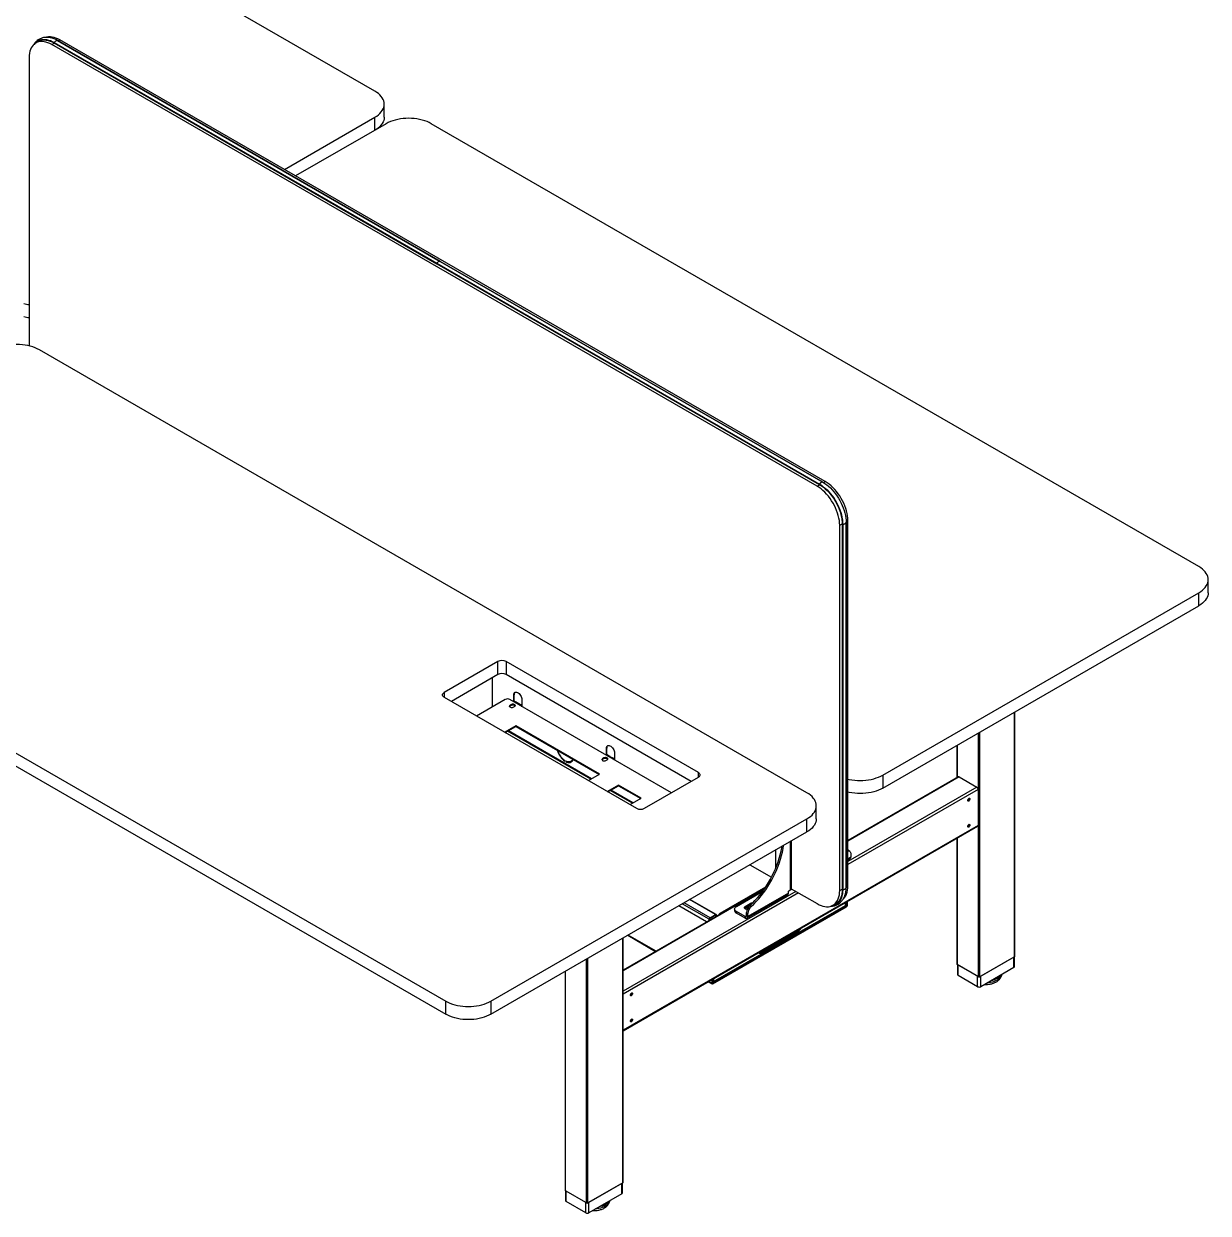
# Model space of a CAD drawing. Header units: millimetres. Extents: x -429 to 14753, y -632 to 5751.
# Drawn here: x 12898 to 14753, y -632 to 1231 of the extents above; entities that cross this region are included whole.
import ezdxf

# ---------------------------------------------------------------- set-up
doc = ezdxf.new("R2010")
doc.units = ezdxf.units.MM
doc.header["$LTSCALE"] = 100

msp = doc.modelspace()

# ---------------------------------------------------------------- linework, layer by layer
at = {"color": 7, "linetype": 'Continuous', "lineweight": -3}
for p, q in [((13448.19, 1125.82), (12246.1, 1819.77)), ((12922.2, 1204.1), (12917.25, 1201.24)), ((12942.25, 1198.76), (12946.22, 1201.06)), ((14140.8, 506.86), (12942.25, 1198.76)), ((12945.79, 1201.62), (13545.06, 855.67)), ((12945.79, 1201.62), (12945.79, 1201.37)), ((12945.79, 1201.37), (13545.06, 855.42)), ((12945.83, 1201.28), (13545.1, 855.33)), ((12945.95, 1202.06), (13545.23, 856.11)), ((12951.28, 1205.14), (13550.55, 859.18)), ((13550.61, 859.16), (12951.34, 1205.11)), ((12952.3, 1204.56), (12954.98, 1206.11)), ((14153.53, 514.2), (12954.98, 1206.11)), ((12906.9, 1178.35), (12906.9, 726.66)), ((13462.83, 1085), (13462.83, 1105.41)), ((13306.48, 1003.19), (13448.19, 1085)), ((13448.19, 1064.59), (13448.19, 1085)), ((13465.86, 1074.8), (13324.15, 992.99)), ((14738.66, 380.85), (13536.57, 1074.8)), ((13550.55, 859.18), (14149.82, 513.23)), ((14149.89, 513.21), (13550.61, 859.16)), ((13545.06, 855.67), (14144.33, 509.71)), ((13545.06, 855.67), (13545.06, 855.42)), ((13545.06, 855.42), (14144.33, 509.47)), ((13545.1, 855.33), (14144.37, 509.38)), ((13545.23, 856.11), (14144.5, 510.16)), ((14124.89, 26.53), (12922.81, 720.48)), ((14140.8, 506.86), (14144.82, 509.18)), ((14144.33, 509.71), (14144.33, 509.47)), ((14144.33, 509.71), (14144.72, 509.49)), ((14150.82, 512.64), (14153.53, 514.2)), ((14176.15, 445.62), (14180.18, 447.94)), ((14180.12, 447.46), (14180.12, -124.94)), ((14180.4, 447.25), (14180.18, 447.37)), ((14180.18, 447.37), (14180.18, -125.02)), ((14180.38, 448.29), (14180.4, 447.25)), ((14186.17, 451.4), (14188.88, 452.97)), ((14186.19, 450.25), (14186.19, -122.15)), ((14186.2, -122.08), (14186.2, 450.31)), ((14188.88, -119.43), (14188.88, 452.97)), ((14176.15, -126.78), (14176.15, 445.62)), ((14180.4, 447.25), (14180.4, -125.14)), ((14180.86, 447.18), (14180.86, -125.22)), ((12357.12, 393.91), (13559.2, -300.04)), ((12357.12, 373.5), (13559.2, -320.45)), ((14753.3, 340.03), (14753.3, 360.44)), ((14243.68, 54.29), (14738.66, 340.03)), ((14738.66, 319.62), (14738.66, 340.03)), ((14243.68, 33.87), (14738.66, 319.62)), ((13640.87, 232.06), (13556.73, 183.48)), ((13640.87, 211.65), (13640.87, 232.06)), ((13954.83, 58.16), (13653.6, 232.06)), ((13653.6, 232.06), (13653.6, 211.65)), ((13640.87, 211.65), (13568.04, 169.6)), ((13631.89, 206.46), (13631.89, 160.82)), ((13632.18, 206.62), (13632.18, 160.98)), ((13943.51, 44.28), (13653.6, 211.65)), ((13556.73, 183.48), (13556.73, 176.13)), ((13556.73, 176.13), (13857.95, 2.24)), ((13652.54, 172.74), (13607.58, 146.78)), ((13912.82, 26.56), (13659.61, 172.74)), ((13665.55, 170.04), (13664.91, 169.67)), ((13665.55, 170.04), (13667.32, 169.02)), ((13666.33, 180.21), (13665.76, 179.88)), ((13665.76, 170.14), (13665.76, 179.88)), ((13666.33, 170.13), (13666.33, 180.21)), ((13668.12, 169.1), (13666.35, 170.12)), ((13668.73, 168.2), (13667.32, 169.02)), ((13668.73, 168.2), (13670.85, 166.98)), ((13671.65, 167.06), (13669.53, 168.28)), ((13678.49, 172.53), (13678.49, 161.92)), ((13662.09, 164.78), (13659.96, 163.55)), ((13659.96, 162.73), (13662.09, 163.96)), ((13659.96, 162.73), (13659.96, 163.55)), ((13662.09, 163.96), (13662.09, 164.78)), ((13664.91, 160.69), (13667.04, 161.92)), ((13672.27, 166.16), (13670.85, 166.98)), ((13672.27, 166.16), (13674.39, 164.94)), ((13675.19, 165.02), (13673.07, 166.24)), ((13675.8, 164.12), (13674.39, 164.94)), ((13675.8, 164.12), (13677.57, 163.1)), ((13678.37, 163.18), (13676.6, 164.2)), ((13676.94, 162.73), (13677.57, 163.1)), ((13677.5, 162.41), (13677.57, 162.45)), ((13677.57, 162.45), (13677.57, 163.1)), ((13677.57, 162.45), (13678.14, 162.12)), ((13678.14, 162.12), (13678.49, 162.33)), ((13678.49, 161.92), (13678.14, 162.12)), ((14450.16, -230.31), (14450.16, 153.07)), ((14450.6, -229.7), (14450.6, 153.32)), ((13669.13, 131.32), (13651.74, 121.28)), ((13652.45, 120.87), (13669.13, 130.5)), ((13799.94, 55.8), (13669.13, 131.32)), ((13669.13, 130.5), (13669.13, 131.32)), ((13669.13, 130.5), (13799.24, 55.39)), ((13786.22, 47.88), (13656.11, 122.99)), ((13787.35, 48.53), (13657.24, 123.64)), ((14393.59, -261.74), (14393.59, 120.41)), ((14395.71, -261.74), (14395.71, 121.64)), ((13811.29, 96.53), (13810.72, 96.2)), ((13810.72, 86.46), (13810.72, 96.2)), ((13811.29, 86.45), (13811.29, 96.53)), ((14359.91, 100.97), (14359.91, 50.53)), ((14360.35, 50.78), (14360.35, 101.23)), ((13745.67, 76.21), (13745.67, 77.03)), ((13747.08, 76.21), (13747.08, 75.39)), ((13747.08, 75.39), (13747.65, 75.72)), ((13747.65, 75.93), (13747.65, 75.72)), ((13755.02, 75.51), (13756.01, 74.94)), ((13755.37, 75.7), (13755.94, 76.03)), ((13807.04, 81.09), (13804.92, 79.87)), ((13804.92, 79.05), (13807.04, 80.28)), ((13804.92, 79.05), (13804.92, 79.87)), ((13807.04, 80.28), (13807.04, 81.09)), ((13810.51, 86.36), (13809.87, 85.99)), ((13809.87, 77.01), (13811.99, 78.24)), ((13810.51, 86.36), (13812.28, 85.34)), ((13813.08, 85.42), (13811.31, 86.44)), ((13813.69, 84.52), (13812.28, 85.34)), ((13813.69, 84.52), (13815.81, 83.3)), ((13816.61, 83.38), (13814.49, 84.6)), ((13817.23, 82.48), (13815.81, 83.3)), ((13817.23, 82.48), (13819.35, 81.26)), ((13820.15, 81.34), (13818.02, 82.56)), ((13820.76, 80.44), (13819.35, 81.26)), ((13820.76, 80.44), (13822.53, 79.42)), ((13823.33, 79.5), (13821.56, 80.52)), ((13821.89, 79.05), (13822.53, 79.42)), ((13822.46, 78.73), (13822.53, 78.77)), ((13822.53, 78.77), (13822.53, 79.42)), ((13822.53, 78.77), (13823.09, 78.44)), ((13823.09, 78.44), (13823.45, 78.64)), ((13823.45, 78.24), (13823.09, 78.44)), ((13823.45, 88.85), (13823.45, 78.24)), ((13954.83, 50.82), (13954.83, 58.16)), ((13782.56, 45.76), (13799.94, 55.8)), ((13830, 38.45), (13812.61, 28.42)), ((13813.32, 28.01), (13830, 37.64)), ((13865.35, 18.04), (13830, 38.45)), ((13830, 37.64), (13830, 38.45)), ((13830, 37.64), (13864.64, 17.63)), ((13870.68, 2.24), (13954.83, 50.82)), ((14361.68, 51.55), (14188.88, -48.21)), ((14363.18, 51.4), (14188.88, -49.22)), ((14243.68, 54.29), (14243.68, 33.87)), ((14363.18, 51.4), (14390.76, 35.48)), ((13851.63, 10.12), (13816.98, 30.12)), ((13852.76, 10.77), (13818.11, 30.77)), ((14390.76, 35.48), (14188.88, -81.06)), ((14392.88, 31.8), (14188.88, -85.96)), ((14392.88, 31.8), (14392.88, -24.54)), ((13847.97, 8.01), (13865.35, 18.04)), ((14139.53, -14.3), (14139.53, 6.12)), ((14377.85, 17.01), (14377.82, 17.28)), ((13629.91, -300.04), (14124.89, -14.29)), ((14124.89, -34.71), (14124.89, -14.29)), ((13629.91, -320.45), (14124.89, -34.71)), ((14392.88, -24.54), (13836.83, -345.54)), ((13836.83, -346.56), (14392.26, -25.91)), ((14377.85, -23.82), (14377.82, -23.54)), ((14098.72, -49.81), (14098.72, -125.76)), ((14100.48, -123.31), (14100.48, -48.79)), ((14359.91, -44.58), (14359.91, -241.94)), ((14360.35, -242.56), (14360.35, -44.33)), ((14076.1, -91.5), (14076.1, -62.87)), ((14193.48, -74.33), (14188.88, -76.98)), ((14191.41, -64.74), (14189.28, -63.52)), ((14193.48, -69.32), (14193.48, -74.33)), ((14035.42, -86.36), (14069.32, -105.93)), ((14188.88, -79.01), (14192.23, -77.07)), ((14058.79, -123.31), (13836.83, -251.45)), ((14057.6, -125.01), (13836.83, -252.46)), ((14107.56, -128.01), (13836.83, -284.3)), ((14060.12, -121.35), (13988.63, -162.62)), ((14059.03, -122.96), (13989.48, -163.11)), ((14014.58, -151.48), (14055.57, -127.82)), ((14095.9, -127.39), (14098.72, -125.76)), ((14095.9, -130.66), (14095.9, -127.39)), ((14100.4, -123.87), (14140.8, -147.19)), ((14176.15, -126.78), (14180.12, -124.48)), ((14180.4, -125.14), (14180.18, -125.02)), ((14186.2, -120.98), (14188.88, -119.43)), ((14111.81, -130.46), (13836.83, -289.2)), ((13971.8, -171.69), (13929.7, -147.38)), ((13973.21, -169.24), (13932.53, -145.75)), ((13981.7, -164.34), (13941.02, -140.85)), ((13982.7, -164.24), (13941.6, -140.51)), ((14028.37, -151.48), (14035.79, -147.19)), ((14031.01, -170.15), (14094.65, -133.41)), ((14095.9, -130.66), (14032.26, -167.4)), ((14035.79, -149.64), (14035.79, -147.19)), ((14165.8, -149.67), (14170.74, -146.81)), ((14185.42, -150.11), (14185.42, -145.32)), ((14186.12, -149.55), (14186.12, -144.91)), ((14187.47, -150.07), (14187.47, -144.14)), ((14188.17, -149.66), (14188.17, -143.73)), ((13967.74, -175.87), (13924.04, -150.65)), ((13973.21, -169.24), (13981.7, -164.34)), ((13973.21, -170.05), (13981.7, -165.15)), ((13977.46, -272.12), (14186.76, -151.29)), ((13977.46, -272.94), (14186.76, -152.11)), ((13977.94, -270.69), (14185.28, -151)), ((13978.8, -269.39), (14185.42, -150.11)), ((13982.59, -167.3), (13980.28, -165.97)), ((13983.17, -166.96), (13980.87, -165.63)), ((13981.7, -165.15), (13981.7, -164.34)), ((13982.41, -165.56), (13981.7, -165.15)), ((13983.11, -165.15), (13982.41, -165.56)), ((13982.41, -165.56), (13982.41, -166.52)), ((13983.11, -165.15), (13983.11, -166.93)), ((13988.63, -162.62), (13989.48, -163.11)), ((14011.65, -155.56), (14011.65, -158.01)), ((14028.01, -167.4), (14014.58, -159.64)), ((14014.58, -162.09), (14014.58, -159.64)), ((14028.01, -169.85), (14014.58, -162.09)), ((14028.01, -167.4), (14030.13, -166.17)), ((14028.01, -167.4), (14028.01, -169.85)), ((14028.37, -153.93), (14035.79, -149.64)), ((14028.37, -153.93), (14028.37, -151.48)), ((14030.13, -161.17), (14032.26, -162.39)), ((14030.13, -166.17), (14030.13, -161.17)), ((14030.13, -166.17), (14032.26, -167.4)), ((14032.26, -167.4), (14032.26, -162.39)), ((14037.41, -151.55), (14035.29, -150.33)), ((14035.79, -149.64), (14036.35, -149.37)), ((14186.76, -151.29), (14185.46, -150.54)), ((14187.47, -150.07), (14186.12, -149.29)), ((14186.76, -152.11), (14186.76, -151.29)), ((14187.47, -150.07), (14188.17, -149.66)), ((13972.51, -171.28), (13971.8, -171.69)), ((13971.8, -173.53), (13971.8, -171.69)), ((13972.51, -173.12), (13972.51, -171.28)), ((13974.1, -172.2), (13972.51, -171.28)), ((13973.21, -169.24), (13973.21, -170.05)), ((13976.93, -170.57), (13974.63, -169.24)), ((13836.39, -584.63), (13836.39, -201.25)), ((13836.83, -584.02), (13836.83, -201)), ((13844.25, -196.71), (13887.94, -221.94)), ((13888.53, -221.6), (13844.83, -196.38)), ((14099.43, -196.81), (14064.78, -216.81)), ((14064.78, -217.62), (14099.43, -197.62)), ((14098.72, -197.21), (14099.43, -197.62)), ((14099.43, -197.62), (14099.43, -196.81)), ((14110.39, -190.48), (14100.14, -196.4)), ((14100.14, -197.21), (14110.39, -191.3)), ((14100.14, -196.4), (14100.14, -197.21)), ((14109.68, -190.89), (14110.39, -191.3)), ((14053.07, -223.52), (14053.82, -223.95)), ((14064.08, -217.22), (14053.82, -223.14)), ((14053.82, -223.95), (14064.08, -218.03)), ((14063.37, -217.62), (14064.08, -218.03)), ((14064.08, -218.03), (14064.08, -217.22)), ((14064.78, -216.81), (14064.78, -217.62)), ((13779.82, -616.06), (13779.82, -233.91)), ((13781.94, -616.06), (13781.94, -232.68)), ((14450.16, -230.31), (14395.71, -261.74)), ((14448.74, -231.13), (14397.12, -260.93)), ((14448.74, -247.46), (14448.74, -231.13)), ((14449.77, -246.03), (14449.77, -230.54)), ((13746.15, -253.35), (13746.15, -596.27)), ((13746.59, -596.88), (13746.59, -253.09)), ((14393.59, -261.74), (14360.35, -242.56)), ((14360.74, -242.78), (14360.74, -258.28)), ((14392.17, -260.93), (14361.77, -243.37)), ((14361.77, -259.7), (14361.77, -243.37)), ((14392.17, -277.26), (14361.77, -259.7)), ((14448.74, -247.46), (14397.12, -277.26)), ((13970.32, -269.49), (13976.46, -273.04)), ((13976.04, -272.12), (13970.9, -269.15)), ((13976.04, -266.19), (13976.04, -272.12)), ((13976.04, -272.12), (13976.75, -271.71)), ((13976.75, -265.78), (13976.75, -271.71)), ((13977.46, -272.12), (13976.75, -271.71)), ((13977.46, -272.12), (13977.46, -272.94)), ((13978.8, -264.6), (13978.8, -269.39)), ((14392.17, -277.26), (14392.17, -260.93)), ((14397.12, -277.26), (14397.12, -260.93)), ((13559.2, -320.45), (13559.2, -300.04)), ((13629.91, -300.04), (13629.91, -320.45)), ((13836.39, -584.63), (13781.94, -616.06)), ((13834.97, -585.45), (13783.35, -615.25)), ((13834.97, -601.78), (13834.97, -585.45)), ((13836, -600.35), (13836, -584.86)), ((13779.82, -616.06), (13746.59, -596.88)), ((13746.97, -597.1), (13746.97, -612.6)), ((13778.4, -615.25), (13748, -597.69)), ((13748, -614.03), (13748, -597.69)), ((13778.4, -631.58), (13748, -614.03)), ((13834.97, -601.78), (13783.35, -631.58)), ((13778.4, -631.58), (13778.4, -615.25)), ((13783.35, -631.58), (13783.35, -615.25))]:
    msp.add_line(p, q, dxfattribs=at)
at = {"color": 7, "linetype": 'Continuous', "lineweight": -3, "flags": 128}
for points in [[(12942.25, 1198.76), (12939.17, 1200.39), (12936.11, 1201.69), (12933.1, 1202.65), (12930.16, 1203.28), (12927.31, 1203.56), (12924.57, 1203.5), (12921.97, 1203.09), (12919.53, 1202.33), (12917.25, 1201.24), (12915.17, 1199.81), (12913.29, 1198.07), (12911.63, 1196.02), (12910.21, 1193.69), (12909.03, 1191.08), (12908.1, 1188.22), (12907.43, 1185.12), (12907.03, 1181.83), (12906.9, 1178.35)], [(12915.51, 1200.08), (12916.25, 1200.92), (12918.16, 1202.69), (12920.29, 1204.14), (12922.61, 1205.26), (12925.1, 1206.03), (12927.76, 1206.45), (12930.55, 1206.52), (12933.45, 1206.23), (12936.45, 1205.59), (12939.52, 1204.6), (12942.64, 1203.28), (12945.79, 1201.62)], [(12916.54, 1200.8), (12918.32, 1202.44), (12920.44, 1203.88), (12922.74, 1204.99), (12925.22, 1205.76), (12927.86, 1206.18), (12930.64, 1206.24), (12933.53, 1205.96), (12936.51, 1205.32), (12939.56, 1204.34), (12942.66, 1203.02), (12945.79, 1201.37)], [(12918.92, 1202.2), (12920.53, 1203.66), (12920.77, 1203.84)], [(12920.22, 1202.95), (12920.92, 1203.54), (12922.72, 1204.8)], [(12922.2, 1204.1), (12924.47, 1205.19), (12926.92, 1205.94)], [(12922.23, 1205.59), (12923.62, 1206.1), (12926.06, 1206.71), (12928.65, 1206.99), (12931.35, 1206.96), (12934.15, 1206.6), (12937.03, 1205.93), (12939.97, 1204.95), (12942.95, 1203.65), (12945.95, 1202.06)], [(12954.98, 1206.11), (12951.9, 1207.73), (12948.84, 1209.03), (12945.83, 1210), (12942.89, 1210.63), (12940.04, 1210.91), (12937.3, 1210.85), (12934.7, 1210.43), (12933.8, 1210.2)], [(12951.34, 1205.11), (12951.31, 1205.13), (12951.28, 1205.14)], [(13448.19, 1085), (13451.13, 1086.86), (13453.79, 1088.86), (13456.13, 1090.98), (13458.15, 1093.21), (13459.82, 1095.54), (13461.13, 1097.94), (13462.07, 1100.4), (13462.64, 1102.9), (13462.83, 1105.41), (13462.64, 1107.93), (13462.07, 1110.42), (13461.13, 1112.88), (13459.82, 1115.28), (13458.15, 1117.61), (13456.13, 1119.84), (13453.79, 1121.97), (13451.13, 1123.97), (13448.19, 1125.82)], [(13462.83, 1085), (13462.64, 1082.48), (13462.07, 1079.99), (13461.13, 1077.53), (13459.82, 1075.13), (13458.15, 1072.8), (13456.13, 1070.57), (13453.79, 1068.44), (13451.13, 1066.44), (13448.63, 1064.85)], [(13536.57, 1074.8), (13533.36, 1076.5), (13529.9, 1078.03), (13526.22, 1079.38), (13522.35, 1080.55), (13518.32, 1081.51), (13514.16, 1082.27), (13509.9, 1082.81), (13505.58, 1083.14), (13501.22, 1083.25), (13496.86, 1083.14), (13492.54, 1082.81), (13488.28, 1082.27), (13484.12, 1081.51), (13480.09, 1080.55), (13476.22, 1079.38), (13472.54, 1078.03), (13469.08, 1076.5), (13465.86, 1074.8)], [(13550.61, 859.16), (13550.59, 859.17), (13550.55, 859.18)], [(12922.81, 720.48), (12919.59, 722.18), (12916.13, 723.71), (12912.45, 725.06), (12908.58, 726.22), (12904.55, 727.19), (12900.39, 727.95), (12896.13, 728.49), (12891.81, 728.82), (12887.45, 728.93), (12883.09, 728.82), (12878.77, 728.49), (12874.51, 727.95), (12870.35, 727.19), (12866.32, 726.22), (12862.45, 725.06), (12858.77, 723.71), (12855.31, 722.18), (12852.09, 720.48)], [(14176.15, 445.62), (14176.02, 449.26), (14175.62, 453.02), (14174.95, 456.88), (14174.02, 460.81), (14172.84, 464.79), (14171.42, 468.77), (14169.76, 472.73), (14167.88, 476.64), (14165.8, 480.47), (14163.52, 484.19), (14161.08, 487.77), (14158.47, 491.18), (14155.74, 494.41), (14152.89, 497.41), (14149.95, 500.18), (14146.94, 502.69), (14143.88, 504.92), (14140.8, 506.86)], [(14144.33, 509.47), (14147.46, 507.51), (14150.56, 505.25), (14153.61, 502.7), (14156.59, 499.89), (14159.48, 496.84), (14162.26, 493.57), (14164.9, 490.11), (14167.38, 486.48), (14169.68, 482.71), (14171.8, 478.83), (14173.7, 474.86), (14175.38, 470.85), (14176.82, 466.81), (14178.02, 462.78), (14178.96, 458.79), (14179.64, 454.88), (14180.05, 451.06), (14180.18, 447.37)], [(14144.5, 510.16), (14147.5, 508.28), (14150.48, 506.13), (14153.43, 503.72), (14156.31, 501.07), (14159.11, 498.19), (14161.81, 495.11), (14164.39, 491.84), (14166.83, 488.41), (14169.13, 484.84), (14171.25, 481.16), (14173.19, 477.39), (14174.94, 473.56), (14176.48, 469.69), (14177.8, 465.81), (14178.89, 461.95), (14179.75, 458.13), (14180.37, 454.37), (14180.74, 450.71), (14180.86, 447.18)], [(14144.72, 509.49), (14147.48, 507.74), (14150.59, 505.47), (14153.67, 502.91), (14156.67, 500.08), (14159.57, 497.01), (14162.36, 493.73), (14165.02, 490.24), (14167.51, 486.59), (14169.83, 482.8), (14171.96, 478.89), (14173.87, 474.9), (14175.56, 470.86), (14177.02, 466.8), (14178.22, 462.75), (14179.17, 458.74), (14179.85, 454.8), (14180.26, 450.96), (14180.38, 448.29)], [(14149.82, 513.23), (14152.83, 511.35), (14155.81, 509.2), (14158.75, 506.79), (14161.63, 504.14), (14164.43, 501.26), (14167.13, 498.18), (14169.71, 494.91), (14172.16, 491.48), (14174.45, 487.92), (14176.58, 484.23), (14178.52, 480.47), (14180.26, 476.63), (14181.8, 472.76), (14183.12, 468.88), (14184.22, 465.02), (14185.07, 461.2), (14185.69, 457.45), (14186.06, 453.79), (14186.19, 450.25)], [(14149.89, 513.21), (14149.86, 513.22), (14149.82, 513.23)], [(14188.88, 452.97), (14188.75, 456.6), (14188.34, 460.37), (14187.68, 464.23), (14186.75, 468.16), (14185.57, 472.13), (14184.14, 476.11), (14182.49, 480.08), (14180.61, 483.99), (14178.53, 487.81), (14176.25, 491.53), (14173.8, 495.11), (14171.2, 498.53), (14168.47, 501.75), (14165.62, 504.76), (14162.68, 507.53), (14159.66, 510.04), (14156.61, 512.27), (14153.53, 514.2)], [(14186.2, 450.31), (14186.2, 450.28), (14186.19, 450.25)], [(14738.66, 340.03), (14741.6, 341.89), (14744.26, 343.88), (14746.6, 346.01), (14748.62, 348.24), (14750.29, 350.57), (14751.6, 352.97), (14752.54, 355.43), (14753.11, 357.92), (14753.3, 360.44), (14753.11, 362.95), (14752.54, 365.45), (14751.6, 367.91), (14750.29, 370.31), (14748.62, 372.64), (14746.6, 374.87), (14744.26, 377), (14741.6, 378.99), (14738.66, 380.85)], [(14753.3, 340.03), (14753.11, 337.51), (14752.54, 335.01), (14751.6, 332.55), (14750.29, 330.15), (14748.62, 327.83), (14746.6, 325.59), (14744.26, 323.47), (14741.6, 321.47), (14738.66, 319.62)], [(13556.73, 176.13), (13555.61, 176.92), (13554.78, 177.82), (13554.26, 178.8), (13554.09, 179.81), (13554.26, 180.82), (13554.78, 181.8), (13555.61, 182.7), (13556.73, 183.48)], [(13665.76, 179.88), (13665.9, 181.33), (13666.31, 182.55), (13666.98, 183.5), (13667.87, 184.13), (13668.94, 184.41), (13670.16, 184.33), (13671.46, 183.9), (13672.79, 183.13), (13674.09, 182.06), (13675.31, 180.73), (13676.39, 179.21), (13677.28, 177.55), (13677.94, 175.84), (13678.35, 174.14), (13678.49, 172.53)], [(13659.96, 163.55), (13659.27, 162.98), (13658.95, 162.3), (13659.06, 161.6), (13659.57, 160.96), (13660.43, 160.47), (13661.53, 160.17), (13662.74, 160.11), (13663.92, 160.29), (13664.91, 160.69)], [(13659.01, 161.71), (13659.27, 162.16), (13659.96, 162.73)], [(13667.04, 161.92), (13667.73, 162.49), (13668.05, 163.17), (13667.94, 163.87), (13667.43, 164.51), (13666.57, 165), (13665.47, 165.3), (13664.26, 165.36), (13663.08, 165.18), (13662.09, 164.78)], [(13662.09, 163.96), (13663.08, 164.36), (13664.26, 164.54), (13665.47, 164.48), (13666.57, 164.19), (13667.43, 163.69), (13667.94, 163.05), (13667.99, 162.94)], [(13666.89, 163.88), (13665.85, 164.33), (13665.13, 164.52)], [(13667.98, 162.91), (13667.68, 163.28), (13666.89, 163.88)], [(13667.77, 162.54), (13667.68, 162.62), (13666.89, 163.22)], [(13810.72, 96.2), (13810.86, 97.65), (13811.27, 98.87), (13811.94, 99.82), (13812.83, 100.44), (13813.9, 100.73), (13815.12, 100.65), (13816.42, 100.22), (13817.75, 99.45), (13819.05, 98.38), (13820.27, 97.05), (13821.34, 95.53), (13822.23, 93.87), (13822.9, 92.16), (13823.31, 90.46), (13823.45, 88.85)], [(13742.8, 79.25), (13744.28, 77.95), (13745.67, 76.91)], [(13758.22, 79.07), (13757.58, 77.86), (13756.59, 76.63), (13755.37, 75.71), (13753.97, 75.11), (13752.4, 74.87), (13750.71, 74.97), (13748.92, 75.42), (13747.08, 76.21)], [(13747.08, 75.39), (13749.03, 74.55), (13750.93, 74.07), (13752.72, 73.96), (13754.38, 74.21), (13755.87, 74.84), (13757.16, 75.82), (13758.21, 77.13), (13758.97, 78.64)], [(13804.92, 79.87), (13804.22, 79.29), (13803.91, 78.62), (13804.02, 77.92), (13804.53, 77.28), (13805.39, 76.79), (13806.49, 76.49), (13807.7, 76.43), (13808.88, 76.61), (13809.87, 77.01)], [(13803.97, 78.03), (13804.22, 78.48), (13804.92, 79.05)], [(13811.99, 78.24), (13812.69, 78.81), (13813, 79.49), (13812.9, 80.19), (13812.38, 80.82), (13811.53, 81.32), (13810.42, 81.62), (13809.21, 81.68), (13808.04, 81.5), (13807.04, 81.09)], [(13807.04, 80.28), (13808.04, 80.68), (13809.21, 80.86), (13810.42, 80.8), (13811.53, 80.5), (13812.38, 80.01), (13812.9, 79.37), (13812.95, 79.26)], [(13811.85, 80.2), (13810.81, 80.65), (13810.09, 80.84)], [(13812.94, 79.23), (13812.64, 79.59), (13811.85, 80.2)], [(13812.72, 78.85), (13812.64, 78.94), (13811.85, 79.54)], [(13954.83, 58.16), (13955.95, 57.38), (13956.78, 56.48), (13957.29, 55.5), (13957.46, 54.49), (13957.29, 53.48), (13956.78, 52.5), (13955.95, 51.6), (13954.83, 50.82)], [(14188.88, 48.1), (14191.22, 47.57), (14195.38, 46.82), (14199.64, 46.27), (14203.97, 45.94), (14208.33, 45.83), (14212.68, 45.94), (14217.01, 46.27), (14221.27, 46.82), (14225.43, 47.57), (14229.46, 48.54), (14233.33, 49.7), (14237, 51.05), (14240.47, 52.58), (14243.68, 54.29)], [(14124.89, -14.29), (14127.83, -12.44), (14130.49, -10.44), (14132.83, -8.31), (14134.85, -6.08), (14136.52, -3.75), (14137.83, -1.35), (14138.77, 1.11), (14139.34, 3.6), (14139.53, 6.12), (14139.34, 8.63), (14138.77, 11.13), (14137.83, 13.59), (14136.52, 15.99), (14134.85, 18.32), (14132.83, 20.55), (14130.49, 22.67), (14127.83, 24.67), (14124.89, 26.53)], [(14243.68, 33.87), (14240.47, 32.17), (14237, 30.64), (14233.33, 29.29), (14229.46, 28.12), (14225.43, 27.16), (14221.27, 26.4), (14217.01, 25.86), (14212.68, 25.53), (14208.33, 25.42), (14203.97, 25.53), (14199.64, 25.86), (14195.38, 26.4), (14191.22, 27.16), (14188.88, 27.69)], [(14376.62, 14.66), (14376.75, 15.52), (14377.13, 16.4), (14377.71, 17.17), (14378.38, 17.72), (14379.06, 17.96), (14379.63, 17.84), (14380.02, 17.4), (14380.15, 16.7), (14380.02, 15.84), (14379.63, 14.96), (14379.06, 14.18), (14378.38, 13.64), (14377.71, 13.4), (14377.13, 13.51), (14376.75, 13.95), (14376.62, 14.66)], [(14139.53, -14.3), (14139.34, -16.81), (14138.77, -19.31), (14137.83, -21.77), (14136.52, -24.17), (14134.85, -26.49), (14132.83, -28.73), (14130.49, -30.85), (14127.83, -32.85), (14124.89, -34.71)], [(14376.62, -26.17), (14376.75, -25.31), (14377.13, -24.43), (14377.71, -23.65), (14378.38, -23.11), (14379.06, -22.87), (14379.63, -22.98), (14380.02, -23.42), (14380.15, -24.13), (14380.02, -24.99), (14379.63, -25.87), (14379.06, -26.64), (14378.38, -27.19), (14377.71, -27.42), (14377.13, -27.31), (14376.75, -26.87), (14376.62, -26.17)], [(14037.41, -151.55), (14041.49, -147.72), (14045.48, -143.66), (14049.38, -139.38), (14053.16, -134.89), (14056.81, -130.22), (14060.32, -125.38), (14063.68, -120.39), (14066.87, -115.27), (14069.89, -110.03), (14072.71, -104.7), (14075.34, -99.29), (14077.76, -93.82), (14079.96, -88.32), (14081.94, -82.81), (14083.68, -77.29), (14085.19, -71.81), (14086.45, -66.36), (14087.46, -60.99), (14088.2, -55.89)], [(14035.29, -150.33), (14039.37, -146.5), (14043.36, -142.43), (14047.26, -138.15), (14051.04, -133.67), (14054.69, -129), (14058.2, -124.16), (14061.56, -119.17), (14064.75, -114.04), (14067.76, -108.8), (14070.59, -103.47), (14073.22, -98.06), (14075.64, -92.6), (14077.84, -87.1), (14079.82, -81.58), (14081.56, -76.07), (14083.07, -70.58), (14084.33, -65.14), (14085.34, -59.76), (14085.72, -57.32)], [(14189.28, -63.52), (14189.16, -63.45), (14188.88, -63.32)], [(14188.88, -64.33), (14189.39, -64.28), (14190.39, -64.36), (14191.28, -64.67), (14192.04, -65.22), (14192.66, -65.98), (14193.11, -66.93), (14193.38, -68.06), (14193.48, -69.32)], [(14140.8, -147.19), (14143.88, -148.82), (14146.94, -150.12), (14149.95, -151.08), (14152.89, -151.71), (14155.74, -151.99), (14158.47, -151.93), (14161.08, -151.52), (14163.52, -150.76), (14165.8, -149.67), (14167.88, -148.24), (14169.76, -146.5), (14171.42, -144.45), (14172.84, -142.12), (14174.02, -139.51), (14174.95, -136.65), (14175.62, -133.56), (14176.02, -130.26), (14176.15, -126.78)], [(14180.4, -125.14), (14180.26, -128.69), (14179.85, -132.06), (14179.17, -135.21), (14178.22, -138.13), (14177.02, -140.79), (14175.56, -143.18), (14173.87, -145.26), (14171.96, -147.04), (14169.83, -148.49), (14167.51, -149.61), (14165.02, -150.38), (14163.93, -150.6)], [(14180.18, -125.02), (14180.05, -128.55), (14179.64, -131.89), (14178.96, -135.03), (14178.02, -137.93), (14176.82, -140.58), (14175.38, -142.95), (14173.7, -145.02), (14171.8, -146.79), (14169.68, -148.23), (14167.38, -149.34), (14165.06, -150.07)], [(14180.19, -124.85), (14180.05, -128.37), (14179.65, -131.7), (14178.97, -134.82), (14178.04, -137.71), (14176.84, -140.35), (14175.41, -142.71), (14173.73, -144.78), (14171.84, -146.54), (14169.73, -147.97), (14167.43, -149.08), (14165.93, -149.59)], [(14180.86, -125.22), (14180.74, -128.62), (14180.37, -131.85), (14179.75, -134.89), (14178.89, -137.72), (14177.8, -140.32), (14176.48, -142.68), (14174.94, -144.77), (14173.22, -146.56)], [(14182.03, -139.62), (14182.49, -139.15), (14184.14, -137.11), (14185.57, -134.77), (14186.75, -132.16), (14187.68, -129.3), (14188.34, -126.21), (14188.75, -122.91), (14188.88, -119.43)], [(14186.2, -122.08), (14186.2, -122.11), (14186.19, -122.15)], [(14169.81, -147.93), (14169.54, -148.04), (14167.46, -148.7)], [(14171.61, -146.71), (14169.62, -147.64), (14168.77, -147.95)], [(14174.7, -143.65), (14172.83, -145.39), (14170.75, -146.81), (14170.74, -146.81)], [(13989.48, -163.11), (13988.79, -163.59), (13988.36, -163.97)], [(14014.58, -159.64), (14013.33, -158.77), (14012.41, -157.77), (14011.84, -156.69), (14011.65, -155.56), (14011.84, -154.43), (14012.41, -153.35), (14013.33, -152.35), (14014.58, -151.48)], [(14031.24, -156.15), (14030.07, -155.99), (14028.88, -155.61), (14027.92, -155.06), (14027.28, -154.38), (14026.99, -153.61), (14027.08, -152.83), (14027.56, -152.1), (14028.37, -151.48)], [(14027.48, -154.64), (14027.56, -154.55), (14028.37, -153.93)], [(14429.63, -258.49), (14429.35, -259.6), (14428.65, -261.26), (14427.6, -262.86), (14426.22, -264.37), (14424.54, -265.77), (14422.58, -267.05), (14420.36, -268.18), (14417.93, -269.16), (14415.31, -269.95), (14412.54, -270.55), (14409.67, -270.96), (14407.75, -271.12)], [(14428.44, -259.18), (14427.6, -260.41), (14426.22, -261.92), (14424.54, -263.32), (14422.58, -264.6), (14420.36, -265.74), (14417.93, -266.71), (14415.31, -267.5), (14413.19, -267.98)], [(13848.41, -290.27), (13848.54, -289.41), (13848.93, -288.53), (13849.5, -287.75), (13850.18, -287.21), (13850.85, -286.97), (13851.43, -287.08), (13851.81, -287.53), (13851.94, -288.23), (13851.81, -289.09), (13851.43, -289.97), (13850.85, -290.75), (13850.18, -291.29), (13849.5, -291.53), (13848.93, -291.41), (13848.54, -290.97), (13848.41, -290.27)], [(13559.2, -300.04), (13562.42, -301.74), (13565.88, -303.27), (13569.56, -304.62), (13573.43, -305.78), (13577.46, -306.75), (13581.62, -307.51), (13585.87, -308.05), (13590.2, -308.38), (13594.56, -308.49), (13598.91, -308.38), (13603.24, -308.05), (13607.5, -307.51), (13611.66, -306.75), (13615.69, -305.78), (13619.56, -304.62), (13623.24, -303.27), (13626.7, -301.74), (13629.91, -300.04)], [(13629.91, -320.45), (13626.7, -322.15), (13623.24, -323.68), (13619.56, -325.04), (13615.69, -326.2), (13611.66, -327.16), (13607.5, -327.92), (13603.24, -328.46), (13598.91, -328.79), (13594.56, -328.9), (13590.2, -328.79), (13585.87, -328.46), (13581.62, -327.92), (13577.46, -327.16), (13573.43, -326.2), (13569.56, -325.04), (13565.88, -323.68), (13562.42, -322.15), (13559.2, -320.45)], [(13848.41, -331.1), (13848.54, -330.24), (13848.93, -329.35), (13849.5, -328.58), (13850.18, -328.04), (13850.85, -327.8), (13851.43, -327.91), (13851.81, -328.35), (13851.94, -329.06), (13851.81, -329.92), (13851.43, -330.8), (13850.85, -331.57), (13850.18, -332.12), (13849.5, -332.35), (13848.93, -332.24), (13848.54, -331.8), (13848.41, -331.1)], [(13815.86, -612.81), (13815.59, -613.92), (13814.88, -615.58), (13813.83, -617.18), (13812.45, -618.69), (13810.77, -620.1), (13808.81, -621.37), (13806.6, -622.51), (13804.16, -623.48), (13801.54, -624.27), (13798.78, -624.88), (13795.9, -625.28), (13793.98, -625.44)], [(13814.67, -613.5), (13813.83, -614.73), (13812.45, -616.24), (13810.77, -617.65), (13808.81, -618.92), (13806.6, -620.06), (13804.16, -621.03), (13801.54, -621.82), (13799.42, -622.3)]]:
    msp.add_lwpolyline(points, dxfattribs=at)
at = {"color": 7, "linetype": 'Continuous', "lineweight": -3}
for centre, radius, start, end in [((12929.18, 1189.15), 17.86, 112.92482, 145.84037), ((12929.89, 1187.73), 18.47, 83.85377, 132.59793), ((12932.12, 1173.01), 37.41, 59.19192, 77.9383), ((12946.55, 1201.59), 0.763, 141.30471, 177.43), ((12945.89, 1201.36), 0.1, 174.19564, 234.49218), ((12951.47, 1198.66), 6.48, 91.67597, 148.31865), ((13550.74, 852.71), 6.48, 91.67597, 148.31865), ((13545.82, 855.63), 0.763, 141.30471, 177.43), ((13545.16, 855.41), 0.1, 174.19564, 234.49218), ((12916.94, 869.48), 78.62, 256.36927, 262.66136), ((12916.94, 849.07), 78.62, 256.36927, 262.66136), ((14145.1, 509.68), 0.763, 141.30471, 177.43), ((14144.43, 509.46), 0.1, 174.19564, 234.49218), ((14150.01, 506.75), 6.48, 91.67597, 148.31865), ((14180.22, 447.47), 0.1, 185.51136, 245.80878), ((14180.67, 453.65), 6.48, 271.68015, 328.31448), ((14180.75, 447.93), 0.763, 242.57351, 278.69449), ((13647.24, 219.78), 13.83, 62.60967, 117.39033), ((13647.24, 199.36), 13.83, 62.60967, 117.39033), ((13656.08, 165.91), 7.69, 62.60967, 117.39033), ((13666.02, 169.39), 0.805, 65.69288, 125.61758), ((13670.92, 180.65), 4.61, 130.56272, 185.49368), ((13667.76, 168.48), 0.699, 350.78596, 129.20329), ((13669.2, 167.55), 0.805, 65.69288, 125.61758), ((13663.48, 156.53), 7.52, 62.97952, 101.60985), ((13671.3, 166.44), 0.699, 350.78596, 129.20329), ((13672.74, 165.51), 0.805, 65.69288, 125.61758), ((13674.83, 164.4), 0.699, 350.78596, 129.20329), ((13676.27, 163.47), 0.805, 65.69288, 125.61758), ((13678.02, 162.54), 0.724, 49.73343, 128.49886), ((13677.79, 162.18), 0.349, 350.78596, 129.20329), ((13762.9, 100.94), 30.14, 194.90276, 235.12809), ((13815.87, 96.97), 4.61, 130.56272, 185.49368), ((13762.05, 100.43), 28.57, 195.60819, 235.01787), ((13752.58, 83.5), 9.21, 237.62188, 292.83499), ((13752.54, 81.75), 6.65, 300.69767, 334.49512), ((13808.44, 72.85), 7.52, 62.97952, 101.60985), ((13810.98, 85.71), 0.805, 65.69288, 125.61758), ((13812.72, 84.8), 0.699, 350.78596, 129.20329), ((13814.16, 83.87), 0.805, 65.69288, 125.61758), ((13816.25, 82.76), 0.699, 350.78596, 129.20329), ((13817.69, 81.83), 0.805, 65.69288, 125.61758), ((13819.79, 80.72), 0.699, 350.78596, 129.20329), ((13821.23, 79.79), 0.805, 65.69288, 125.61758), ((13822.98, 78.85), 0.724, 49.73343, 128.49886), ((13822.75, 78.5), 0.349, 350.78596, 129.20329), ((14362.3, 50.17), 1.51, 54.38242, 114.30712), ((14388.28, 31.59), 4.61, 2.60548, 57.39452), ((13864.32, 14.52), 13.83, 242.60967, 297.39033), ((14375.68, 17.24), 3.33, 287.90667, 12.09871), ((14376.09, 17.02), 1.77, 290.71777, 359.37712), ((14375.68, -23.59), 3.33, 287.90667, 12.09871), ((14376.09, -23.8), 1.77, 290.71777, 359.37712), ((14391.45, -24.72), 1.44, 304.05635, 7.25583), ((14190.54, -74.65), 2.96, 305.01333, 6.29885), ((14097.48, -123.01), 3.02, 294.37466, 354.3052), ((14180.22, -124.93), 0.1, 185.51136, 245.80878), ((14180.75, -124.47), 0.763, 242.57351, 278.69449), ((14180.67, -118.74), 6.48, 271.68015, 328.31448), ((14149.03, -122.7), 37.16, 341.31519, 0.84584), ((14039.06, -153.39), 7, 86.60656, 117.80957), ((14092.96, -130.98), 2.96, 305.01333, 6.29885), ((14161.3, -133.34), 17.8, 274.14028, 312.05502), ((13982.25, -165.01), 0.873, 350.78596, 129.20329), ((13981.97, -165.49), 0.437, 350.78596, 129.20329), ((13992.44, -168.74), 7.21, 121.95194, 151.06898), ((14016.65, -157.51), 5.03, 185.6948, 245.62534), ((14028.84, -166.38), 1.31, 230.79671, 9.21404), ((14029.67, -167.82), 2.62, 230.79671, 9.21404), ((14045.79, -161.97), 15.67, 132.03259, 177.06723), ((14032.65, -153.72), 1.96, 122.50021, 237.30215), ((14033.92, -156.07), 3.57, 100.22472, 151.72879), ((14047.91, -163.19), 15.67, 132.03259, 177.06723), ((14035.23, -157.86), 6.89, 95.24874, 112.75758), ((14185.1, -149.52), 3.07, 302.60548, 357.39452), ((14185.93, -150), 1.54, 302.60548, 357.39452), ((13974.87, -171.83), 3.07, 122.60548, 177.39452), ((13974.04, -171.35), 1.54, 122.60548, 177.39452), ((14102.39, -178.7), 14.92, 302.40321, 332.38733), ((14103.62, -179.59), 12.82, 301.87277, 329.00086), ((14051.14, -219.33), 4.65, 250.68105, 305.1694), ((14050.94, -220.07), 4.84, 241.04981, 306.64644), ((14049.91, -219.31), 5.11, 255.95188, 298.87397), ((14360.67, -241.87), 0.754, 185.6948, 245.62534), ((14449.84, -229.62), 0.754, 294.37466, 354.3052), ((14362.49, -258.1), 1.76, 185.6948, 245.62534), ((14448.02, -245.85), 1.76, 294.37466, 354.3052), ((13976.9, -272.26), 0.873, 170.78596, 309.20329), ((13977.18, -271.78), 0.437, 170.78596, 309.20329), ((14394.65, -272.48), 5.38, 242.60967, 297.39033), ((14394.65, -259.7), 2.31, 242.60967, 297.39033), ((13847.47, -287.69), 3.33, 287.90667, 12.09871), ((13847.97, -287.97), 1.67, 288.69061, 11.31476), ((13847.47, -328.52), 3.33, 287.90667, 12.09871), ((13847.97, -328.8), 1.67, 288.69062, 11.31476), ((13746.9, -596.19), 0.754, 185.6948, 245.62534), ((13836.08, -583.94), 0.754, 294.37466, 354.3052), ((13748.73, -612.42), 1.76, 185.6948, 245.62534), ((13834.25, -600.18), 1.76, 294.37466, 354.3052), ((13780.88, -626.8), 5.38, 242.60967, 297.39033), ((13780.88, -614.02), 2.31, 242.60967, 297.39033)]:
    msp.add_arc(centre, radius, start, end, dxfattribs=at)
for points, knots in [([(12940, 1209.54), (12939.36, 1209.67), (12937.7, 1210.01), (12935.06, 1210.19), (12932.13, 1210.13), (12929.3, 1209.73), (12926.62, 1209.03), (12924.1, 1208.04), (12921.74, 1206.76), (12919.57, 1205.23), (12917.58, 1203.45), (12915.81, 1201.42), (12914.56, 1199.72), (12913.98, 1198.66), (12913.84, 1198.41)], [0, 0, 0, 0, 0.0610441, 0.1581022, 0.2534231, 0.3468173, 0.4383467, 0.5283091, 0.6171754, 0.7055162, 0.7937867, 0.8825386, 0.9723072, 1, 1, 1, 1]), ([(14161.94, -151.2), (14162.52, -151.19), (14164.05, -151.18), (14166.47, -150.81), (14169.15, -150.12), (14171.68, -149.12), (14174.03, -147.85), (14176.21, -146.31), (14178.19, -144.53), (14179.98, -142.51), (14181.57, -140.26), (14182.93, -137.77), (14183.81, -135.87), (14184.16, -134.75), (14184.21, -134.59)], [0, 0, 0, 0, 0.0572447, 0.1530317, 0.2469062, 0.3391736, 0.4303169, 0.5209211, 0.6114532, 0.7024791, 0.7945476, 0.8880853, 0.9833436, 1, 1, 1, 1]), ([(14185.42, -150.11), (14185.45, -150.29), (14185.51, -150.65), (14185.42, -150.94), (14185.29, -150.97), (14185.27, -150.97)], [0, 0, 0, 0, 0.4452865, 0.8906282, 1, 1, 1, 1]), ([(14186.09, -149.54), (14186.09, -149.62), (14186.07, -149.79), (14185.78, -149.99), (14185.51, -150.08), (14185.42, -150.11)], [0, 0, 0, 0, 0.3355556, 0.7802106, 1, 1, 1, 1]), ([(14403.32, -273.68), (14403.33, -273.68), (14404.26, -273.76), (14406.14, -273.74), (14408.91, -273.59), (14411.65, -273.22), (14414.31, -272.65), (14416.88, -271.87), (14419.33, -270.89), (14421.61, -269.69), (14423.7, -268.29), (14425.47, -266.75), (14426.92, -265.11), (14428.06, -263.43), (14428.92, -261.62), (14429.47, -259.96), (14429.59, -258.88), (14429.63, -258.49)], [0, 0, 0, 0, 0.0009058, 0.0762422, 0.1516367, 0.2272185, 0.3031591, 0.3796351, 0.4567904, 0.5346761, 0.6131339, 0.6913643, 0.7602971, 0.8269326, 0.8915151, 0.9610374, 1, 1, 1, 1]), ([(13978.8, -269.39), (13978.58, -269.55), (13978.15, -269.87), (13977.4, -270.16), (13976.93, -270.23), (13976.75, -270.25)], [0, 0, 0, 0, 0.3740286, 0.7481036, 1, 1, 1, 1]), ([(13976.75, -270.84), (13976.87, -270.87), (13977.25, -270.95), (13977.81, -270.8), (13978.36, -270.41), (13978.67, -269.89), (13978.77, -269.51), (13978.8, -269.39)], [0, 0, 0, 0, 0.125517, 0.3757774, 0.626038, 0.8762983, 1, 1, 1, 1]), ([(13789.55, -628), (13789.56, -628), (13790.49, -628.08), (13792.37, -628.06), (13795.14, -627.91), (13797.88, -627.54), (13800.55, -626.97), (13803.12, -626.19), (13805.56, -625.21), (13807.84, -624.01), (13809.93, -622.61), (13811.7, -621.07), (13813.15, -619.43), (13814.29, -617.75), (13815.16, -615.94), (13815.7, -614.28), (13815.82, -613.2), (13815.86, -612.81)], [0, 0, 0, 0, 0.0009058, 0.0762422, 0.1516367, 0.2272185, 0.3031591, 0.3796351, 0.4567904, 0.5346761, 0.6131339, 0.6913643, 0.7602971, 0.8269326, 0.8915151, 0.9610374, 1, 1, 1, 1])]:
    msp.add_open_spline(points, degree=3, knots=knots, dxfattribs=at)

doc.saveas('drawing.dxf')
